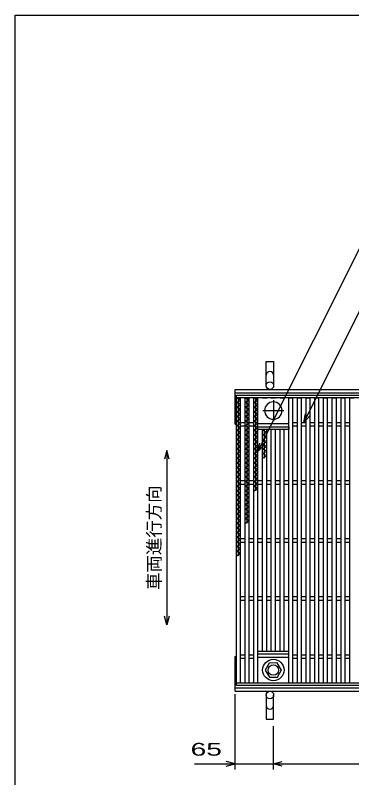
# Model space of a CAD drawing. Units: millimetres, scale not verified. Extents: x -1820 to 1731, y -1282 to 1054.
# Drawn here: x -1729 to -1150, y -260 to 1054 of the extents above; entities that cross this region are included whole.
import ezdxf
from ezdxf.enums import TextEntityAlignment as Align

# ---------------------------------------------------------------- set-up
doc = ezdxf.new("R2010")
doc.units = ezdxf.units.MM
doc.header["$LTSCALE"] = 10
doc.linetypes.add('CHAIN', pattern=[18.5, 12, -1.5, 3.5, -1.5])
for name, color, linetype, lineweight in [('0_2', 150, 'Continuous', 25), ('16', 3, 'Continuous', 25), ('19', 6, 'Continuous', 25), ('22', 4, 'Continuous', 25)]:
    doc.layers.add(name, color=color, linetype=linetype, lineweight=lineweight)
doc.styles.add('ベクトル', font='')
doc.styles.get('ベクトル').set_extended_font_data('ベクトル')

msp = doc.modelspace()

# ---------------------------------------------------------------- linework, layer by layer
at = {"layer": '0_2'}
for p, q in [((-1729, -1146.5), (-1729, 1053.5)), ((-1729, 1053.5), (1731, 1053.5))]:
    msp.add_line(p, q, dxfattribs=at)
at = {"layer": '16'}
for p, q in [((-1348, 399), (-353, 399)), ((-1348, 394.5), (-1348, 399)), ((-353, 394.5), (-1348, 394.5)), ((-1348, -96.5), (-1348, 394.5)), ((-1348, 394.5), (-1341, 394.5)), ((-1341, 390.5), (-1348, 394.5)), ((-1344.5, 122.5), (-1344.5, 394.5)), ((-1341, -96.5), (-1341, 394.5)), ((-1333, -96.5), (-1333, 394.5)), ((-1333, 394.5), (-1326, 394.5)), ((-1326, 390.5), (-1333, 394.5)), ((-1329.5, 178.5), (-1329.5, 394.5)), ((-1326, -96.5), (-1326, 394.5)), ((-1318, -96.5), (-1318, 394.5)), ((-1318, 394.5), (-1311, 394.5)), ((-1311, 390.5), (-1318, 394.5)), ((-1314.5, 234.5), (-1314.5, 394.5)), ((-1311, -96.5), (-1311, 394.5)), ((-1303, 394.5), (-1296, 394.5)), ((-1288, 394.5), (-1281, 394.5)), ((-1273, 394.5), (-1266, 394.5)), ((-1258, -96.5), (-1258, 394.5)), ((-1258, 394.5), (-1251, 394.5)), ((-1251, -96.5), (-1251, 394.5)), ((-1243, -96.5), (-1243, 394.5)), ((-1243, 394.5), (-1236, 394.5)), ((-1236, -96.5), (-1236, 394.5)), ((-1228, -96.5), (-1228, 394.5)), ((-1228, 394.5), (-1221, 394.5)), ((-1221, -96.5), (-1221, 394.5)), ((-1213, -96.5), (-1213, 394.5)), ((-1213, 394.5), (-1206, 394.5)), ((-1206, -96.5), (-1206, 394.5)), ((-1198, -96.5), (-1198, 394.5)), ((-1198, 394.5), (-1191, 394.5)), ((-1191, -96.5), (-1191, 394.5)), ((-1183, -96.5), (-1183, 394.5)), ((-1183, 394.5), (-1176, 394.5)), ((-1176, -96.5), (-1176, 394.5)), ((-1168, -96.5), (-1168, 394.5)), ((-1168, 394.5), (-1161, 394.5)), ((-1161, -96.5), (-1161, 394.5)), ((-1153, -96.5), (-1153, 394.5)), ((-1153, 394.5), (-1146, 394.5)), ((-1348, 386.5), (-1341, 390.5)), ((-1341, 382.5), (-1348, 386.5)), ((-1348, 378.5), (-1341, 382.5)), ((-1333, 386.5), (-1326, 390.5)), ((-1326, 382.5), (-1333, 386.5)), ((-1333, 378.5), (-1326, 382.5)), ((-1318, 386.5), (-1311, 390.5)), ((-1311, 382.5), (-1318, 386.5)), ((-1318, 378.5), (-1311, 382.5)), ((-1341, 374.5), (-1348, 378.5)), ((-1348, 370.5), (-1341, 374.5)), ((-1341, 366.5), (-1348, 370.5)), ((-1326, 374.5), (-1333, 378.5)), ((-1333, 370.5), (-1326, 374.5)), ((-1326, 366.5), (-1333, 370.5)), ((-1311, 374.5), (-1318, 378.5)), ((-1318, 370.5), (-1311, 374.5)), ((-1311, 366.5), (-1318, 370.5)), ((-1348, 362.5), (-1341, 366.5)), ((-1341, 358.5), (-1348, 362.5)), ((-1348, 354.5), (-1341, 358.5)), ((-1333, 362.5), (-1326, 366.5)), ((-1326, 358.5), (-1333, 362.5)), ((-1333, 354.5), (-1326, 358.5)), ((-1318, 362.5), (-1311, 366.5)), ((-1311, 358.5), (-1318, 362.5)), ((-1318, 354.5), (-1311, 358.5)), ((-1341, 350.5), (-1348, 354.5)), ((-1348, 346.5), (-1341, 350.5)), ((-1341, 342.5), (-1348, 346.5)), ((-1348, 338.5), (-1341, 342.5)), ((-1341, 352), (-1333, 352)), ((-1341, 346), (-1333, 346)), ((-1326, 350.5), (-1333, 354.5)), ((-1333, 346.5), (-1326, 350.5)), ((-1326, 342.5), (-1333, 346.5)), ((-1333, 338.5), (-1326, 342.5)), ((-1326, 352), (-1318, 352)), ((-1326, 346), (-1318, 346)), ((-1311, 350.5), (-1318, 354.5)), ((-1318, 346.5), (-1311, 350.5)), ((-1311, 342.5), (-1318, 346.5)), ((-1318, 338.5), (-1311, 342.5)), ((-1311, 350.5), (-1258, 350.5)), ((-1311, 344.5), (-1258, 344.5)), ((-1311, 340), (-1311, 344.5)), ((-1258, 344.5), (-1258, 340)), ((-1251, 352), (-1243, 352)), ((-1251, 346), (-1243, 346)), ((-1236, 352), (-1228, 352)), ((-1236, 346), (-1228, 346)), ((-1221, 352), (-1213, 352)), ((-1221, 346), (-1213, 346)), ((-1206, 352), (-1198, 352)), ((-1206, 346), (-1198, 346)), ((-1191, 352), (-1183, 352)), ((-1191, 346), (-1183, 346)), ((-1176, 352), (-1168, 352)), ((-1176, 346), (-1168, 346)), ((-1161, 352), (-1153, 352)), ((-1161, 346), (-1153, 346)), ((-1341, 334.5), (-1348, 338.5)), ((-1348, 330.5), (-1341, 334.5)), ((-1341, 326.5), (-1348, 330.5)), ((-1326, 334.5), (-1333, 338.5)), ((-1333, 330.5), (-1326, 334.5)), ((-1326, 326.5), (-1333, 330.5)), ((-1311, 334.5), (-1318, 338.5)), ((-1318, 330.5), (-1311, 334.5)), ((-1311, 326.5), (-1318, 330.5)), ((-1258, 340), (-1311, 340)), ((-1303, -42), (-1303, 340)), ((-1303, 338.5), (-1300.4, 340)), ((-1296, 334.5), (-1303, 338.5)), ((-1303, 330.5), (-1296, 334.5)), ((-1296, 326.5), (-1303, 330.5)), ((-1299.5, 290.5), (-1299.5, 340)), ((-1296, -42), (-1296, 340)), ((-1288, -42), (-1288, 340)), ((-1281, -42), (-1281, 340)), ((-1273, -42), (-1273, 340)), ((-1266, -42), (-1266, 340)), ((-1348, 322.5), (-1341, 326.5)), ((-1341, 318.5), (-1348, 322.5)), ((-1348, 314.5), (-1341, 318.5)), ((-1333, 322.5), (-1326, 326.5)), ((-1326, 318.5), (-1333, 322.5)), ((-1333, 314.5), (-1326, 318.5)), ((-1318, 322.5), (-1311, 326.5)), ((-1311, 318.5), (-1318, 322.5)), ((-1318, 314.5), (-1311, 318.5)), ((-1303, 322.5), (-1296, 326.5)), ((-1296, 318.5), (-1303, 322.5)), ((-1303, 314.5), (-1296, 318.5)), ((-1341, 310.5), (-1348, 314.5)), ((-1348, 306.5), (-1341, 310.5)), ((-1341, 302.5), (-1348, 306.5)), ((-1348, 298.5), (-1341, 302.5)), ((-1326, 310.5), (-1333, 314.5)), ((-1333, 306.5), (-1326, 310.5)), ((-1326, 302.5), (-1333, 306.5)), ((-1333, 298.5), (-1326, 302.5)), ((-1311, 310.5), (-1318, 314.5)), ((-1318, 306.5), (-1311, 310.5)), ((-1311, 302.5), (-1318, 306.5)), ((-1318, 298.5), (-1311, 302.5)), ((-1296, 310.5), (-1303, 314.5)), ((-1303, 306.5), (-1296, 310.5)), ((-1296, 302.5), (-1303, 306.5)), ((-1303, 298.5), (-1296, 302.5)), ((-1341, 294.5), (-1348, 298.5)), ((-1348, 290.5), (-1341, 294.5)), ((-1341, 286.5), (-1348, 290.5)), ((-1326, 294.5), (-1333, 298.5)), ((-1333, 290.5), (-1326, 294.5)), ((-1326, 286.5), (-1333, 290.5)), ((-1311, 294.5), (-1318, 298.5)), ((-1318, 290.5), (-1311, 294.5)), ((-1311, 286.5), (-1318, 290.5)), ((-1296, 294.5), (-1303, 298.5)), ((-1303, 290.5), (-1296, 294.5)), ((-1348, 282.5), (-1341, 286.5)), ((-1341, 278.5), (-1348, 282.5)), ((-1348, 274.5), (-1341, 278.5)), ((-1333, 282.5), (-1326, 286.5)), ((-1326, 278.5), (-1333, 282.5)), ((-1333, 274.5), (-1326, 278.5)), ((-1318, 282.5), (-1311, 286.5)), ((-1311, 278.5), (-1318, 282.5)), ((-1318, 274.5), (-1311, 278.5)), ((-1341, 270.5), (-1348, 274.5)), ((-1348, 266.5), (-1341, 270.5)), ((-1341, 262.5), (-1348, 266.5)), ((-1326, 270.5), (-1333, 274.5)), ((-1333, 266.5), (-1326, 270.5)), ((-1326, 262.5), (-1333, 266.5)), ((-1311, 270.5), (-1318, 274.5)), ((-1318, 266.5), (-1311, 270.5)), ((-1311, 262.5), (-1318, 266.5)), ((-1348, 258.5), (-1341, 262.5)), ((-1341, 254.5), (-1348, 258.5)), ((-1348, 250.5), (-1341, 254.5)), ((-1341, 246.5), (-1348, 250.5)), ((-1341, 252), (-1333, 252)), ((-1333, 258.5), (-1326, 262.5)), ((-1326, 254.5), (-1333, 258.5)), ((-1333, 250.5), (-1326, 254.5)), ((-1326, 246.5), (-1333, 250.5)), ((-1326, 252), (-1318, 252)), ((-1318, 258.5), (-1311, 262.5)), ((-1311, 254.5), (-1318, 258.5)), ((-1318, 250.5), (-1311, 254.5)), ((-1311, 246.5), (-1318, 250.5)), ((-1311, 252), (-1303, 252)), ((-1296, 252), (-1288, 252)), ((-1281, 252), (-1273, 252)), ((-1266, 252), (-1258, 252)), ((-1251, 252), (-1243, 252)), ((-1236, 252), (-1228, 252)), ((-1221, 252), (-1213, 252)), ((-1206, 252), (-1198, 252)), ((-1191, 252), (-1183, 252)), ((-1176, 252), (-1168, 252)), ((-1161, 252), (-1153, 252)), ((-1348, 242.5), (-1341, 246.5)), ((-1341, 238.5), (-1348, 242.5)), ((-1348, 234.5), (-1341, 238.5)), ((-1341, 246), (-1333, 246)), ((-1333, 242.5), (-1326, 246.5)), ((-1326, 238.5), (-1333, 242.5)), ((-1333, 234.5), (-1326, 238.5)), ((-1326, 246), (-1318, 246)), ((-1318, 242.5), (-1311, 246.5)), ((-1311, 238.5), (-1318, 242.5)), ((-1318, 234.5), (-1311, 238.5)), ((-1311, 246), (-1303, 246)), ((-1296, 246), (-1288, 246)), ((-1281, 246), (-1273, 246)), ((-1266, 246), (-1258, 246)), ((-1251, 246), (-1243, 246)), ((-1236, 246), (-1228, 246)), ((-1221, 246), (-1213, 246)), ((-1206, 246), (-1198, 246)), ((-1191, 246), (-1183, 246)), ((-1176, 246), (-1168, 246)), ((-1161, 246), (-1153, 246)), ((-1341, 230.5), (-1348, 234.5)), ((-1348, 226.5), (-1341, 230.5)), ((-1341, 222.5), (-1348, 226.5)), ((-1326, 230.5), (-1333, 234.5)), ((-1333, 226.5), (-1326, 230.5)), ((-1326, 222.5), (-1333, 226.5)), ((-1348, 218.5), (-1341, 222.5)), ((-1341, 214.5), (-1348, 218.5)), ((-1348, 210.5), (-1341, 214.5)), ((-1341, 206.5), (-1348, 210.5)), ((-1333, 218.5), (-1326, 222.5)), ((-1326, 214.5), (-1333, 218.5)), ((-1333, 210.5), (-1326, 214.5)), ((-1326, 206.5), (-1333, 210.5)), ((-1348, 202.5), (-1341, 206.5)), ((-1341, 198.5), (-1348, 202.5)), ((-1348, 194.5), (-1341, 198.5)), ((-1333, 202.5), (-1326, 206.5)), ((-1326, 198.5), (-1333, 202.5)), ((-1333, 194.5), (-1326, 198.5)), ((-1341, 190.5), (-1348, 194.5)), ((-1348, 186.5), (-1341, 190.5)), ((-1341, 182.5), (-1348, 186.5)), ((-1326, 190.5), (-1333, 194.5)), ((-1333, 186.5), (-1326, 190.5)), ((-1326, 182.5), (-1333, 186.5)), ((-1348, 178.5), (-1341, 182.5)), ((-1341, 174.5), (-1348, 178.5)), ((-1348, 170.5), (-1341, 174.5)), ((-1333, 178.5), (-1326, 182.5)), ((-1341, 166.5), (-1348, 170.5)), ((-1348, 162.5), (-1341, 166.5)), ((-1341, 158.5), (-1348, 162.5)), ((-1348, 154.5), (-1341, 158.5)), ((-1341, 150.5), (-1348, 154.5)), ((-1348, 146.5), (-1341, 150.5)), ((-1341, 142.5), (-1348, 146.5)), ((-1341, 152), (-1333, 152)), ((-1341, 146), (-1333, 146)), ((-1326, 152), (-1318, 152)), ((-1326, 146), (-1318, 146)), ((-1311, 152), (-1303, 152)), ((-1311, 146), (-1303, 146)), ((-1296, 152), (-1288, 152)), ((-1296, 146), (-1288, 146)), ((-1281, 152), (-1273, 152)), ((-1281, 146), (-1273, 146)), ((-1266, 152), (-1258, 152)), ((-1266, 146), (-1258, 146)), ((-1251, 152), (-1243, 152)), ((-1251, 146), (-1243, 146)), ((-1236, 152), (-1228, 152)), ((-1236, 146), (-1228, 146)), ((-1221, 152), (-1213, 152)), ((-1221, 146), (-1213, 146)), ((-1206, 152), (-1198, 152)), ((-1206, 146), (-1198, 146)), ((-1191, 152), (-1183, 152)), ((-1191, 146), (-1183, 146)), ((-1176, 152), (-1168, 152)), ((-1176, 146), (-1168, 146)), ((-1161, 152), (-1153, 152)), ((-1161, 146), (-1153, 146)), ((-1348, 138.5), (-1341, 142.5)), ((-1341, 134.5), (-1348, 138.5)), ((-1348, 130.5), (-1341, 134.5)), ((-1341, 126.5), (-1348, 130.5)), ((-1348, 122.5), (-1341, 126.5)), ((-1341, 52), (-1333, 52)), ((-1341, 46), (-1333, 46)), ((-1326, 52), (-1318, 52)), ((-1326, 46), (-1318, 46)), ((-1311, 52), (-1303, 52)), ((-1311, 46), (-1303, 46)), ((-1296, 52), (-1288, 52)), ((-1296, 46), (-1288, 46)), ((-1281, 52), (-1273, 52)), ((-1281, 46), (-1273, 46)), ((-1266, 52), (-1258, 52)), ((-1266, 46), (-1258, 46)), ((-1251, 52), (-1243, 52)), ((-1251, 46), (-1243, 46)), ((-1236, 52), (-1228, 52)), ((-1236, 46), (-1228, 46)), ((-1221, 52), (-1213, 52)), ((-1221, 46), (-1213, 46)), ((-1206, 52), (-1198, 52)), ((-1206, 46), (-1198, 46)), ((-1191, 52), (-1183, 52)), ((-1191, 46), (-1183, 46)), ((-1176, 52), (-1168, 52)), ((-1176, 46), (-1168, 46)), ((-1161, 52), (-1153, 52)), ((-1161, 46), (-1153, 46)), ((-1341, -48), (-1333, -48)), ((-1326, -48), (-1318, -48)), ((-1311, -42), (-1258, -42)), ((-1311, -46.5), (-1311, -42)), ((-1311, -46.5), (-1258, -46.5)), ((-1311, -52.5), (-1258, -52.5)), ((-1258, -46.5), (-1258, -42)), ((-1251, -48), (-1243, -48)), ((-1236, -48), (-1228, -48)), ((-1221, -48), (-1213, -48)), ((-1206, -48), (-1198, -48)), ((-1191, -48), (-1183, -48)), ((-1176, -48), (-1168, -48)), ((-1161, -48), (-1153, -48)), ((-1341, -54), (-1333, -54)), ((-1326, -54), (-1318, -54)), ((-1291.8, -62.5), (-1298.5, -74.8)), ((-1277.8, -62.2), (-1291.8, -62.5)), ((-1270.5, -74.5), (-1277.8, -62.2)), ((-1251, -54), (-1243, -54)), ((-1236, -54), (-1228, -54)), ((-1221, -54), (-1213, -54)), ((-1206, -54), (-1198, -54)), ((-1191, -54), (-1183, -54)), ((-1176, -54), (-1168, -54)), ((-1161, -54), (-1153, -54)), ((-1298.5, -74.8), (-1291.2, -86.8)), ((-1277.2, -86.5), (-1270.5, -74.2)), ((-1291.2, -86.8), (-1277.2, -86.5)), ((-1348, -96.5), (-353, -96.5)), ((-1348, -101), (-1348, -96.5)), ((-1348, -96.5), (-1341, -96.5)), ((-353, -101), (-1348, -101)), ((-1333, -96.5), (-1326, -96.5)), ((-1318, -96.5), (-1311, -96.5)), ((-1303, -96.5), (-1296, -96.5)), ((-1288, -96.5), (-1281, -96.5)), ((-1273, -96.5), (-1266, -96.5)), ((-1258, -96.5), (-1251, -96.5)), ((-1243, -96.5), (-1236, -96.5)), ((-1228, -96.5), (-1221, -96.5)), ((-1213, -96.5), (-1206, -96.5)), ((-1198, -96.5), (-1191, -96.5)), ((-1183, -96.5), (-1176, -96.5)), ((-1168, -96.5), (-1161, -96.5)), ((-1153, -96.5), (-1146, -96.5))]:
    msp.add_line(p, q, dxfattribs=at)
at = {"layer": '16', "linetype": 'CHAIN'}
for p, q in [((-1284.5, 390.5), (-1284.5, 354.5)), ((-1302.5, 372.5), (-1266.5, 372.5))]:
    msp.add_line(p, q, dxfattribs=at)
at = {"layer": '16'}
for radius in [18.5, 9]:
    msp.add_circle((-1284.5, -74.5), radius, dxfattribs=at)
for start, end in [(90, 270), (270, 90)]:
    msp.add_arc((-1284.5, 372.5), 15, start, end, dxfattribs=at)
at = {"layer": '19'}
for p, q in [((-1297, 415.5), (-1297, 457.1)), ((-1297, 457.1), (-1284, 457.1)), ((-1284, 457.1), (-1284, 415.5)), ((-1350.5, 409), (-350.5, 409)), ((-1350.5, 349), (-1350.5, 409)), ((-1350.5, 403), (-350.5, 403)), ((-1350.5, 349), (-1348, 349)), ((-1350.5, -111), (-1350.5, -51)), ((-1350.5, -51), (-1348, -51)), ((-1350.5, -105), (-350.5, -105)), ((-1350.5, -111), (-350.5, -111)), ((-1297, -117.5), (-1297, -159.1)), ((-1284, -159.1), (-1284, -117.5)), ((-1297, -159.1), (-1284, -159.1))]:
    msp.add_line(p, q, dxfattribs=at)
for centre in [(-1290.5, 415.5), (-1290.5, -117.5)]:
    msp.add_circle(centre, 6.5, dxfattribs=at)
for centre, start, end in [((-1290.5, 433.3), 0, 180), ((-1290.5, -135.3), 180, 0)]:
    msp.add_arc(centre, 6.5, start, end, dxfattribs=at)
at = {"layer": '22'}
for p, q in [((-1311, 302), (-1118.2, 687.5)), ((-1232, 352), (-1086.8, 642.5)), ((-1232, 352), (-1229, 366.6)), ((-1232, 352), (-1222, 363)), ((-1311, 302), (-1308, 316.6)), ((-1468, 303.5), (-1472, 288.5)), ((-1464, 288.5), (-1468, 303.5)), ((-1468, 303.5), (-1468, 3.5)), ((-1311, 302), (-1301, 313)), ((-1468, 3.5), (-1472, 18.5)), ((-1464, 18.5), (-1468, 3.5)), ((-1350.5, -246), (-1350.5, -116)), ((-1284.5, -246), (-1284.5, -171)), ((-1420.5, -236), (-1350.5, -236)), ((-1350.5, -236), (-1365.5, -232)), ((-1365.5, -240), (-1350.5, -236)), ((-1350.5, -236), (-1284.5, -236)), ((-1284.5, -236), (-1269.5, -232)), ((-1269.5, -240), (-1284.5, -236)), ((-1284.5, -236), (-414.5, -236))]:
    msp.add_line(p, q, dxfattribs=at)

# ---------------------------------------------------------------- texts
at = {"layer": '22', "color": 2, "style": 'ベクトル'}
msp.add_text('車両進行方向', height=21.99, rotation=90, dxfattribs=at).set_placement((-1490, 63.5), align=Align.MIDDLE_LEFT)
at = {"layer": '22', "color": 2, "style": 'ベクトル', "width": 1.65}
msp.add_text(' 65 ', height=21.99, dxfattribs=at).set_placement((-1440.5, -211), align=Align.MIDDLE_LEFT)

doc.saveas('drawing.dxf')
